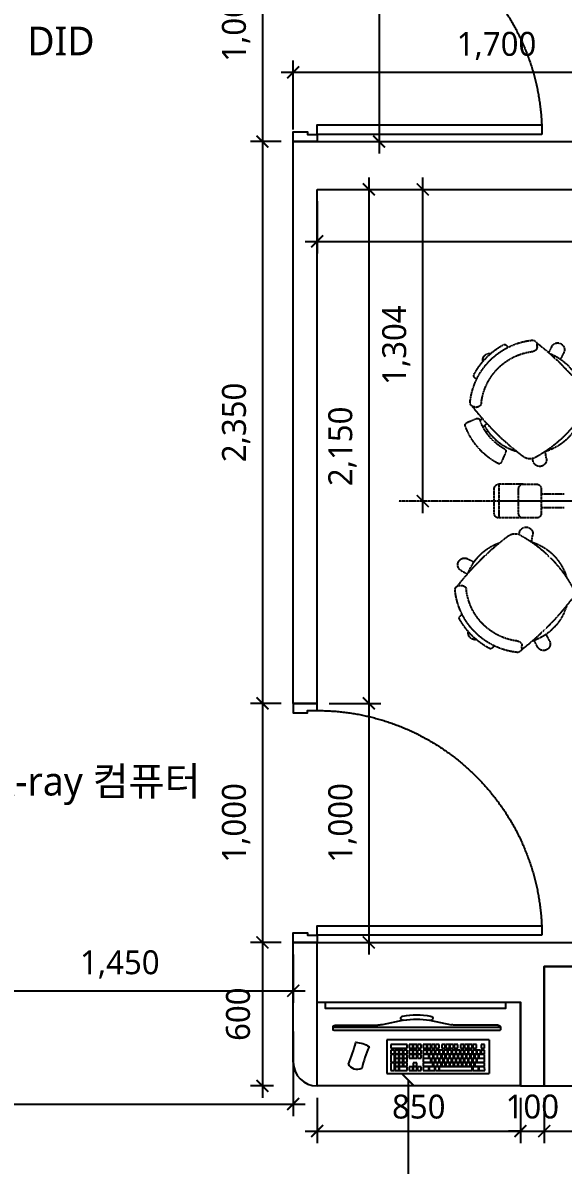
# Model space of a CAD drawing. Header units: metres. Extents: x 11578468 to 47831421, y -58341524 to -14256839.
# Drawn here: x 23883497 to 23885756, y -29115334 to -29110556 of the extents above; entities that cross this region are included whole.
import ezdxf

# ---------------------------------------------------------------- set-up
doc = ezdxf.new("R2010")
doc.units = ezdxf.units.M
doc.header["$LTSCALE"] = 50
doc.header["$MEASUREMENT"] = 0
doc.linetypes.add('CENTER2', pattern=[28.575, 19.05, -3.175, 3.175, -3.175])
doc.linetypes.add('CENTERX2', pattern=[4, 2.5, -0.5, 0.5, -0.5])
doc.layers.get('0').update_dxf_attribs({"linetype": 'CONTINUOUS'})
doc.layers.get('DEFPOINTS').update_dxf_attribs({"linetype": 'CONTINUOUS'})
for name, color, linetype in [('04_FUR', 6, 'CONTINUOUS'), ('TEX', 7, 'CONTINUOUS'), ('wall', 3, 'CONTINUOUS'), ('WIN', 4, 'CONTINUOUS'), ('家具', 251, 'CONTINUOUS'), ('가구', 6, 'CONTINUOUS')]:
    doc.layers.add(name, color=color, linetype=linetype)
doc.layers.add('wall2', color=3, linetype='CONTINUOUS', lineweight=25)
doc.styles.add('HY 울릉도 L', font='malgun.ttf')
doc.styles.add('JT1', font='malgun.ttf')
doc.dimstyles.new('사본 50', dxfattribs={"dimscale": 50, "dimtxt": 2, "dimasz": 1, "dimexe": 1, "dimexo": 1, "dimgap": 1, "dimtad": 1, "dimdec": 0, "dimrnd": 0.05, "dimdsep": 46, "dimlunit": 6, "dimtxsty": 'HY 울릉도 L', "dimblk": 'ARCHTICK', "dimcen": 2.5, "dimdle": 1, "dimclrd": 133, "dimclre": 133, "dimclrt": 30, "dimadec": 0, "dimazin": 0, "dimtfac": 1, "dimtdec": 0, "dimtix": 1, "dimtmove": 2, "dimatfit": 3, "dimldrblk": 'ARCHTICK', "dimfxl": 1, "dimlwd": -1, "dimlwe": -1, "dimarcsym": 0})

# ---------------------------------------------------------------- blocks, each defined once
blk = doc.blocks.new('rtyutut')
at = {"layer": '家具', "linetype": 'CENTERX2', "ltscale": 0.01}
for p, q in [((425839.5, -946739.3), (425851.3, -946762.1)), ((425901.3, -946730.7), (425900.9, -946740.2)), ((426021.3, -946742.2), (426030.4, -946733.1)), ((425789.2, -946765.2), (425803, -946792)), ((426153.5, -946876.7), (426162.7, -946867.5)), ((426162.6, -946992.1), (426153.2, -946992.5)), ((426138.8, -947049.1), (426129.6, -947040)), ((426139.9, -947045.9), (426131.2, -947041.5)), ((426152.5, -947040.6), (426195.9, -947059.2)), ((426114.5, -947096.5), (426106, -947092.2)), ((426126.3, -947076.7), (426111.5, -947061.9)), ((425861.5, -947208.2), (425866, -947178.4)), ((426031.6, -947180.5), (426050.3, -947223.9)), ((425917.4, -947216.8), (425918.8, -947207.6)), ((425958.7, -947314.9), (425902.1, -947314.9)), ((425958.7, -947314.9), (426060.6, -947314.9)), ((426060.6, -947314.9), (426060.6, -947456.3)), ((425787.6, -947357.3), (425883.3, -947357.3)), ((425883.3, -947333.8), (425883.3, -947437.5)), ((425977.6, -947437.5), (425977.6, -947333.8)), ((426079.5, -947437.5), (426079.5, -947333.8)), ((423552.1, -947385.6), (426478.9, -947385.6)), ((425502.3, -947385.6), (426059.5, -947385.6)), ((425787.6, -947413.9), (425883.3, -947413.9)), ((425902.1, -947456.3), (425958.7, -947456.3)), ((425958.7, -947456.3), (426060.6, -947456.3)), ((425975.5, -947525.2), (425974.3, -947518)), ((425923.3, -947556.9), (425918.5, -947527.1)), ((426190.8, -947627.1), (426164, -947640.9)), ((426216.7, -947677.4), (426191.5, -947690.4)), ((426225.3, -947739.1), (426215.9, -947738.8)), ((426213.9, -947859.2), (426222.9, -947868.2)), ((425848.4, -947969.5), (425862.2, -947942.7)), ((425898.7, -947995.4), (425912.5, -947968.6)), ((425964, -948000.5), (425963.6, -947991)), ((426079.4, -947991.4), (426088.5, -948000.6))]:
    blk.add_line(p, q, dxfattribs=at)
for centre, radius, start, end in [((426595.6, -947616.8), 1130.8, 127.7445, 142.8941), ((425814.4, -946752.3), 28.3, 27.2615, 207.2615), ((425919.7, -946741), 18.9, 177.6423, 263.5463), ((425920.1, -946731.5), 18.9, 83.6877, 177.6423), ((425890.1, -947003.3), 292.3, 6.3123, 83.6877), ((426037, -946739.8), 9.43, 60.8473, 135), ((425890.1, -947003.3), 311.2, 28.1765, 60.8473), ((425926.7, -946970.2), 216.9, 112.5807, 160.9176), ((425890.1, -947003.3), 245.2, 6.4537, 83.5463), ((426099.2, -946796), 28.3, 348.6803, 100.7954), ((426156, -946860.8), 9.43, 315, 28.1765), ((426173, -946720.4), 551, 208.7976, 241.2024), ((425276.5, -946297.7), 1130.8, 307.1059, 322.2555), ((426152.4, -946973.6), 18.9, 186.4537, 272.3577), ((426161.8, -946973.2), 18.9, 272.3577, 6.3123), ((425926.7, -946970.2), 216.9, 196.7213, 254.0843), ((426148.8, -947049.2), 9.43, 66.6889, 160.411), ((425926.7, -946970.2), 216.9, 285.5841, 332.6783), ((425926.7, -946970.2), 226.3, 298.812, 340.411), ((425926.7, -946970.2), 292.3, 297.8931, 339.79), ((426192.1, -947067.9), 9.43, 339.79, 66.6889), ((426040.3, -947176.7), 9.43, 118.812, 203.3111), ((425889.4, -947212.5), 28.3, 171.2615, 351.2615), ((425930.3, -947161.9), 47.1, 241.2024, 307.1059), ((426059, -947220.2), 9.43, 203.3111, 297.8931), ((425902.1, -947333.8), 18.9, 90, 180), ((425958.7, -947333.8), 18.9, 0, 90), ((426060.6, -947333.8), 18.9, 0, 90), ((425902.1, -947437.5), 18.9, 180, 270), ((425958.7, -947437.5), 18.9, 270, 0), ((426060.6, -947437.5), 18.9, 270, 0), ((425946.4, -947522.6), 28.3, 9.2615, 189.2615), ((425993, -947569.3), 47.1, 52.8941, 118.7976), ((426235.7, -948010.9), 551, 118.7976, 151.2024), ((425985.9, -947764.5), 216.9, 106.7213, 164.0843), ((425339.2, -948433.5), 1130.8, 37.7445, 52.8941), ((425985.9, -947764.5), 216.9, 21.0279, 70.9176), ((426203.8, -947652.2), 28.3, 297.2615, 117.2615), ((425952.7, -947727.9), 245.2, 276.4537, 353.5463), ((425952.7, -947727.9), 292.3, 276.3123, 353.6877), ((426215.1, -947757.6), 18.9, 87.6423, 173.5463), ((426224.5, -947758), 18.9, 353.6877, 87.6423), ((426658.3, -947114.4), 1130.8, 217.1059, 232.2555), ((425985.9, -947764.5), 216.9, 195.5841, 252.4806), ((425952.7, -947727.9), 311.2, 298.1765, 330.8473), ((426216.2, -947874.9), 9.43, 330.8473, 45), ((426160, -947937.1), 28.3, 258.6803, 10.7954), ((425873.6, -947982.5), 28.3, 152.7385, 332.7385), ((425982.4, -947990.3), 18.9, 96.4537, 182.3577), ((425982.8, -947999.7), 18.9, 182.3577, 276.3123), ((426095.2, -947993.9), 9.43, 225, 298.1765)]:
    blk.add_arc(centre, radius, start, end, dxfattribs=at)
blk = doc.blocks.new('_ArchTick')
at = {"color": 0, "linetype": 'ByBlock', "const_width": 0.15}
blk.add_lwpolyline([(-0.5, -0.5), (0.5, 0.5)], dxfattribs=at)
blk = doc.blocks.new('*D1513')
at = {"layer": 'DEFPOINTS', "color": 0, "ltscale": 10, "transparency": 16777216}
for p in [(23884727.7, -29111252.3), (23888027.7, -29111252.3), (23888027.7, -29111469.9)]:
    blk.add_point(p, dxfattribs=at)
at = {"layer": 'wall', "color": 133, "ltscale": 10, "transparency": 16777216}
for p, q in [((23884727.7, -29111302.3), (23884727.7, -29111519.9)), ((23888027.7, -29111302.3), (23888027.7, -29111519.9)), ((23884677.7, -29111469.9), (23888077.7, -29111469.9))]:
    blk.add_line(p, q, dxfattribs=at)
at = {"layer": 'wall', "color": 133, "ltscale": 10, "transparency": 16777216, "xscale": 50, "yscale": 50, "zscale": 50, "rotation": 180}
blk.add_blockref('_ArchTick', (23884727.7, -29111469.9), dxfattribs=at)
at = {"layer": 'wall', "color": 133, "ltscale": 10, "transparency": 16777216, "xscale": 50, "yscale": 50, "zscale": 50}
blk.add_blockref('_ArchTick', (23888027.7, -29111469.9), dxfattribs=at)
at = {"layer": 'wall', "color": 30, "ltscale": 10, "transparency": 16777216, "insert": (23886377.7, -29111359.8), "char_height": 100, "attachment_point": 5, "style": 'HY 울릉도 L'}
blk.add_mtext('3,300', dxfattribs=at)
blk = doc.blocks.new('*U631')
at = {"layer": 'WIN', "linetype": 'Continuous', "transparency": 33554687}
for points in [[(30, 1140), (30, 200), (70, 200), (70, 1140)], [(0, 200), (0, 100), (40, 100), (40, 160), (30, 160), (30, 200)], [(1000, 200), (1000, 100), (960, 100), (960, 160), (970, 160), (970, 200)]]:
    blk.add_lwpolyline(points, close=True, dxfattribs=at)
at = {"layer": 'WIN', "linetype": 'CENTER2', "ltscale": 20, "transparency": 33554687}
blk.add_arc((30, 200), 940, 0, 90, dxfattribs=at)
blk = doc.blocks.new('*D1516')
at = {"layer": 'DEFPOINTS', "color": 0, "ltscale": 10, "transparency": 16777216}
for p in [(23884727.7, -29107702.3), (23884727.7, -29111052.3), (23884986.8, -29111052.3)]:
    blk.add_point(p, dxfattribs=at)
at = {"layer": 'wall', "color": 133, "ltscale": 10, "transparency": 16777216}
for p, q in [((23884986.8, -29107652.3), (23884986.8, -29111102.3)), ((23884777.7, -29107702.3), (23885036.8, -29107702.3)), ((23884777.7, -29111052.3), (23885036.8, -29111052.3))]:
    blk.add_line(p, q, dxfattribs=at)
at = {"layer": 'wall', "color": 133, "ltscale": 10, "transparency": 16777216, "xscale": 50, "yscale": 50, "zscale": 50}
for p, rotation in [((23884986.8, -29107702.3), 90), ((23884986.8, -29111052.3), 270)]:
    blk.add_blockref('_ArchTick', p, dxfattribs=dict(at, rotation=rotation))
at = {"layer": 'wall', "color": 30, "ltscale": 10, "transparency": 16777216, "insert": (23884876.7, -29109377.3), "char_height": 100, "attachment_point": 5, "rotation": 90, "style": 'HY 울릉도 L'}
blk.add_mtext('3,350', dxfattribs=at)
blk = doc.blocks.new('*D1517')
at = {"layer": 'DEFPOINTS', "color": 0, "ltscale": 10, "transparency": 16777216}
for p in [(23884595.1, -29114402.3), (23884499.2, -29115002.3), (23884595.1, -29115002.3)]:
    blk.add_point(p, dxfattribs=at)
at = {"layer": 'wall', "color": 133, "ltscale": 10, "transparency": 16777216}
for p, q in [((23884499.2, -29114352.3), (23884499.2, -29115052.3)), ((23884545.1, -29114402.3), (23884449.2, -29114402.3)), ((23884545.1, -29115002.3), (23884449.2, -29115002.3))]:
    blk.add_line(p, q, dxfattribs=at)
at = {"layer": 'wall', "color": 133, "ltscale": 10, "transparency": 16777216, "xscale": 50, "yscale": 50, "zscale": 50}
for p, rotation in [((23884499.2, -29114402.3), 90), ((23884499.2, -29115002.3), 270)]:
    blk.add_blockref('_ArchTick', p, dxfattribs=dict(at, rotation=rotation))
at = {"layer": 'wall', "color": 30, "ltscale": 10, "transparency": 16777216, "insert": (23884397.5, -29114702.3), "char_height": 100, "attachment_point": 5, "rotation": 90, "style": 'HY 울릉도 L'}
blk.add_mtext('600', dxfattribs=at)
blk = doc.blocks.new('A$C6A105BC0')
for p, q in [((224.6, 104.4), (224.6, 246)), ((224.6, 246), (653.1, 246)), ((653.1, 104.4), (653.1, 246)), ((242.4, 233.2), (257.5, 233.2)), ((242.4, 200.8), (242.4, 233.2)), ((257.5, 200.8), (242.4, 200.8)), ((242.4, 198.6), (257.5, 198.6)), ((242.4, 166.1), (242.4, 198.6)), ((257.5, 233.2), (257.5, 200.8)), ((257.5, 198.6), (257.5, 166.1)), ((259.7, 218.1), (259.7, 233.2)), ((259.7, 233.2), (274.8, 233.2)), ((274.8, 218.1), (259.7, 218.1)), ((259.7, 200.8), (259.7, 215.9)), ((259.7, 215.9), (274.8, 215.9)), ((274.8, 200.8), (259.7, 200.8)), ((259.7, 198.6), (274.8, 198.6)), ((259.7, 183.4), (259.7, 198.6)), ((274.8, 233.2), (274.8, 218.1)), ((274.8, 215.9), (274.8, 200.8)), ((274.8, 198.6), (274.8, 183.4)), ((277, 233.2), (309.5, 233.2)), ((277, 218.1), (277, 233.2)), ((309.5, 218.1), (277, 218.1)), ((277, 215.9), (292.2, 215.9)), ((277, 200.8), (277, 215.9)), ((292.2, 200.8), (277, 200.8)), ((277, 198.6), (292.2, 198.6)), ((277, 183.4), (277, 198.6)), ((292.2, 215.9), (292.2, 200.8)), ((292.2, 198.6), (292.2, 183.4)), ((294.3, 215.9), (309.5, 215.9)), ((294.3, 200.8), (294.3, 215.9)), ((309.5, 200.8), (294.3, 200.8)), ((294.3, 198.6), (309.5, 198.6)), ((294.3, 183.4), (294.3, 198.6)), ((309.5, 233.2), (309.5, 218.1)), ((309.5, 215.9), (309.5, 200.8)), ((309.5, 198.6), (309.5, 183.4)), ((318.1, 233.2), (333.3, 233.2)), ((318.1, 218.1), (318.1, 233.2)), ((333.3, 218.1), (318.1, 218.1)), ((333.3, 233.2), (333.3, 218.1)), ((335.4, 218.1), (335.4, 233.2)), ((335.4, 233.2), (350.6, 233.2)), ((350.6, 218.1), (335.4, 218.1)), ((335.4, 215.9), (350.6, 215.9)), ((335.4, 200.8), (335.4, 215.9)), ((350.6, 200.8), (335.4, 200.8)), ((350.6, 233.2), (350.6, 218.1)), ((350.6, 215.9), (350.6, 200.8)), ((352.8, 233.2), (367.9, 233.2)), ((352.8, 218.1), (352.8, 233.2)), ((367.9, 218.1), (352.8, 218.1)), ((367.9, 233.2), (367.9, 218.1)), ((376.6, 233.2), (400.4, 233.2)), ((376.6, 218.1), (376.6, 233.2)), ((400.4, 218.1), (376.6, 218.1)), ((376.6, 215.9), (417.7, 215.9)), ((376.6, 200.8), (376.6, 215.9)), ((417.7, 200.8), (376.6, 200.8)), ((376.6, 198.6), (409, 198.6)), ((376.6, 183.4), (376.6, 198.6)), ((400.4, 233.2), (400.4, 218.1)), ((402.5, 233.2), (426.3, 233.2)), ((402.5, 218.1), (402.5, 233.2)), ((426.3, 218.1), (402.5, 218.1)), ((409, 198.6), (409, 183.4)), ((411.2, 198.6), (426.3, 198.6)), ((411.2, 183.4), (411.2, 198.6)), ((417.7, 215.9), (417.7, 200.8)), ((419.9, 215.9), (435, 215.9)), ((419.9, 200.8), (419.9, 215.9)), ((435, 200.8), (419.9, 200.8)), ((426.3, 233.2), (426.3, 218.1)), ((426.3, 198.6), (426.3, 183.4)), ((428.5, 233.2), (428.5, 218.1)), ((428.5, 233.2), (443.7, 233.2)), ((443.7, 218.1), (428.5, 218.1)), ((428.5, 198.6), (443.7, 198.6)), ((428.5, 183.4), (428.5, 198.6)), ((435, 200.8), (435, 215.9)), ((437.2, 215.9), (452.3, 215.9)), ((437.2, 215.9), (437.2, 200.8)), ((452.3, 200.8), (437.2, 200.8)), ((443.7, 233.2), (443.7, 218.1)), ((443.7, 198.6), (443.7, 183.4)), ((445.8, 233.2), (445.8, 218.1)), ((445.8, 233.2), (582.2, 233.2)), ((582.2, 218.1), (445.8, 218.1)), ((445.8, 198.6), (461, 198.6)), ((445.8, 183.4), (445.8, 198.6)), ((452.3, 215.9), (452.3, 200.8)), ((454.5, 200.8), (454.5, 215.9)), ((454.5, 215.9), (469.6, 215.9)), ((469.6, 200.8), (454.5, 200.8)), ((461, 198.6), (461, 183.4)), ((463.1, 183.4), (463.1, 198.6)), ((463.1, 198.6), (478.3, 198.6)), ((469.6, 215.9), (469.6, 200.8)), ((471.8, 200.8), (471.8, 215.9)), ((471.8, 215.9), (487, 215.9)), ((487, 200.8), (471.8, 200.8)), ((478.3, 198.6), (478.3, 183.4)), ((480.5, 198.6), (495.6, 198.6)), ((480.5, 183.4), (480.5, 198.6)), ((487, 215.9), (487, 200.8)), ((489.1, 215.9), (504.3, 215.9)), ((489.1, 200.8), (489.1, 215.9)), ((504.3, 200.8), (489.1, 200.8)), ((495.6, 198.6), (495.6, 183.4)), ((497.8, 198.6), (512.9, 198.6)), ((497.8, 183.4), (497.8, 198.6)), ((504.3, 215.9), (504.3, 200.8)), ((506.4, 215.9), (521.6, 215.9)), ((506.4, 200.8), (506.4, 215.9)), ((521.6, 200.8), (506.4, 200.8)), ((512.9, 198.6), (512.9, 183.4)), ((515.1, 198.6), (530.2, 198.6)), ((515.1, 183.4), (515.1, 198.6)), ((521.6, 215.9), (521.6, 200.8)), ((523.7, 215.9), (538.9, 215.9)), ((523.7, 200.8), (523.7, 215.9)), ((538.9, 200.8), (523.7, 200.8)), ((530.2, 198.6), (530.2, 183.4)), ((532.4, 198.6), (547.6, 198.6)), ((532.4, 183.4), (532.4, 198.6)), ((538.9, 215.9), (538.9, 200.8)), ((541.1, 215.9), (556.2, 215.9)), ((541.1, 200.8), (541.1, 215.9)), ((556.2, 200.8), (541.1, 200.8)), ((547.6, 198.6), (547.6, 183.4)), ((549.7, 183.4), (549.7, 198.6)), ((549.7, 198.6), (564.9, 198.6)), ((556.2, 215.9), (556.2, 200.8)), ((558.4, 215.9), (573.5, 215.9)), ((558.4, 200.8), (558.4, 215.9)), ((573.5, 200.8), (558.4, 200.8)), ((564.9, 198.6), (564.9, 183.4)), ((567, 198.6), (582.2, 198.6)), ((567, 183.4), (567, 198.6)), ((573.5, 215.9), (573.5, 200.8)), ((575.7, 215.9), (590.8, 215.9)), ((575.7, 200.8), (575.7, 215.9)), ((590.8, 200.8), (575.7, 200.8)), ((582.2, 233.2), (582.2, 218.1)), ((582.2, 198.6), (582.2, 183.4)), ((584.3, 233.2), (608.2, 233.2)), ((584.3, 218.1), (584.3, 233.2)), ((608.2, 218.1), (584.3, 218.1)), ((584.3, 198.6), (599.5, 198.6)), ((584.3, 183.4), (584.3, 198.6)), ((590.8, 215.9), (590.8, 200.8)), ((593, 215.9), (634.1, 215.9)), ((593, 200.8), (593, 215.9)), ((634.1, 200.8), (593, 200.8)), ((599.5, 198.6), (599.5, 183.4)), ((601.7, 198.6), (634.1, 198.6)), ((601.7, 183.4), (601.7, 198.6)), ((608.2, 233.2), (608.2, 218.1)), ((610.3, 233.2), (634.1, 233.2)), ((610.3, 218.1), (610.3, 233.2)), ((634.1, 218.1), (610.3, 218.1)), ((634.1, 233.2), (634.1, 218.1)), ((634.1, 215.9), (634.1, 200.8)), ((634.1, 198.6), (634.1, 183.4)), ((257.5, 166.1), (242.4, 166.1)), ((242.4, 164), (257.5, 164)), ((242.4, 148.8), (242.4, 164)), ((257.5, 148.8), (242.4, 148.8)), ((257.5, 164), (257.5, 148.8)), ((274.8, 183.4), (259.7, 183.4)), ((259.7, 181.3), (274.8, 181.3)), ((259.7, 166.1), (259.7, 181.3)), ((274.8, 166.1), (259.7, 166.1)), ((259.7, 148.8), (259.7, 164)), ((259.7, 164), (274.8, 164)), ((274.8, 148.8), (259.7, 148.8)), ((274.8, 181.3), (274.8, 166.1)), ((274.8, 164), (274.8, 148.8)), ((292.2, 183.4), (277, 183.4)), ((277, 181.3), (292.2, 181.3)), ((277, 166.1), (277, 181.3)), ((292.2, 166.1), (277, 166.1)), ((277, 164), (292.2, 164)), ((277, 148.8), (277, 164)), ((292.2, 148.8), (277, 148.8)), ((292.2, 181.3), (292.2, 166.1)), ((292.2, 164), (292.2, 148.8)), ((309.5, 183.4), (294.3, 183.4)), ((294.3, 181.3), (309.5, 181.3)), ((294.3, 166.1), (294.3, 181.3)), ((309.5, 166.1), (294.3, 166.1)), ((294.3, 148.8), (294.3, 164)), ((294.3, 164), (309.5, 164)), ((309.5, 148.8), (294.3, 148.8)), ((309.5, 181.3), (309.5, 166.1)), ((309.5, 164), (309.5, 148.8)), ((318.1, 181.3), (333.3, 181.3)), ((318.1, 166.1), (318.1, 181.3)), ((333.3, 166.1), (318.1, 166.1)), ((318.1, 164), (333.3, 164)), ((318.1, 148.8), (318.1, 164)), ((333.3, 148.8), (318.1, 148.8)), ((333.3, 181.3), (333.3, 166.1)), ((333.3, 164), (333.3, 148.8)), ((335.4, 181.3), (350.6, 181.3)), ((335.4, 166.1), (335.4, 181.3)), ((350.6, 166.1), (335.4, 166.1)), ((335.4, 148.8), (335.4, 164)), ((335.4, 164), (350.6, 164)), ((350.6, 148.8), (335.4, 148.8)), ((350.6, 181.3), (350.6, 166.1)), ((350.6, 164), (350.6, 148.8)), ((352.8, 181.3), (367.9, 181.3)), ((352.8, 166.1), (352.8, 181.3)), ((367.9, 166.1), (352.8, 166.1)), ((352.8, 148.8), (352.8, 164)), ((352.8, 164), (367.9, 164)), ((367.9, 148.8), (352.8, 148.8)), ((367.9, 181.3), (367.9, 166.1)), ((367.9, 164), (367.9, 148.8)), ((409, 183.4), (376.6, 183.4)), ((376.6, 181.3), (400.4, 181.3)), ((376.6, 166.1), (376.6, 181.3)), ((400.4, 166.1), (376.6, 166.1)), ((376.6, 164), (391.7, 164)), ((376.6, 148.8), (376.6, 164)), ((391.7, 148.8), (376.6, 148.8)), ((391.7, 164), (391.7, 148.8)), ((393.9, 148.8), (393.9, 164)), ((393.9, 164), (409, 164)), ((409, 148.8), (393.9, 148.8)), ((400.4, 181.3), (400.4, 166.1)), ((402.5, 181.3), (417.7, 181.3)), ((402.5, 166.1), (402.5, 181.3)), ((417.7, 166.1), (402.5, 166.1)), ((409, 164), (409, 148.8)), ((426.3, 183.4), (411.2, 183.4)), ((411.2, 148.8), (411.2, 164)), ((411.2, 164), (426.3, 164)), ((426.3, 148.8), (411.2, 148.8)), ((417.7, 166.1), (417.7, 181.3)), ((419.9, 181.3), (435, 181.3)), ((419.9, 166.1), (419.9, 181.3)), ((435, 166.1), (419.9, 166.1)), ((426.3, 164), (426.3, 148.8)), ((443.7, 183.4), (428.5, 183.4)), ((428.5, 148.8), (428.5, 164)), ((428.5, 164), (443.7, 164)), ((443.7, 148.8), (428.5, 148.8)), ((435, 166.1), (435, 181.3)), ((437.2, 181.3), (452.3, 181.3)), ((437.2, 181.3), (437.2, 166.1)), ((452.3, 166.1), (437.2, 166.1)), ((443.7, 164), (443.7, 148.8)), ((461, 183.4), (445.8, 183.4)), ((445.8, 148.8), (445.8, 164)), ((445.8, 164), (461, 164)), ((461, 148.8), (445.8, 148.8)), ((452.3, 181.3), (452.3, 166.1)), ((454.5, 181.3), (469.6, 181.3)), ((454.5, 166.1), (454.5, 181.3)), ((469.6, 166.1), (454.5, 166.1)), ((461, 164), (461, 148.8)), ((478.3, 183.4), (463.1, 183.4)), ((463.1, 148.8), (463.1, 164)), ((463.1, 164), (478.3, 164)), ((478.3, 148.8), (463.1, 148.8)), ((469.6, 181.3), (469.6, 166.1)), ((471.8, 166.1), (471.8, 181.3)), ((471.8, 181.3), (487, 181.3)), ((487, 166.1), (471.8, 166.1)), ((478.3, 164), (478.3, 148.8)), ((495.6, 183.4), (480.5, 183.4)), ((480.5, 164), (495.6, 164)), ((480.5, 148.8), (480.5, 164)), ((495.6, 148.8), (480.5, 148.8)), ((487, 181.3), (487, 166.1)), ((489.1, 166.1), (489.1, 181.3)), ((489.1, 181.3), (504.3, 181.3)), ((504.3, 166.1), (489.1, 166.1)), ((495.6, 164), (495.6, 148.8)), ((512.9, 183.4), (497.8, 183.4)), ((497.8, 148.8), (497.8, 164)), ((497.8, 164), (512.9, 164)), ((512.9, 148.8), (497.8, 148.8)), ((504.3, 181.3), (504.3, 166.1)), ((506.4, 166.1), (506.4, 181.3)), ((506.4, 181.3), (521.6, 181.3)), ((521.6, 166.1), (506.4, 166.1)), ((512.9, 164), (512.9, 148.8)), ((530.2, 183.4), (515.1, 183.4)), ((515.1, 164), (530.2, 164)), ((515.1, 148.8), (515.1, 164)), ((530.2, 148.8), (515.1, 148.8)), ((521.6, 181.3), (521.6, 166.1)), ((523.7, 181.3), (538.9, 181.3)), ((523.7, 166.1), (523.7, 181.3)), ((538.9, 166.1), (523.7, 166.1)), ((530.2, 164), (530.2, 148.8)), ((547.6, 183.4), (532.4, 183.4)), ((532.4, 148.8), (532.4, 164)), ((532.4, 164), (547.6, 164)), ((547.6, 148.8), (532.4, 148.8)), ((538.9, 181.3), (538.9, 166.1)), ((541.1, 181.3), (556.2, 181.3)), ((541.1, 166.1), (541.1, 181.3)), ((556.2, 166.1), (541.1, 166.1)), ((547.6, 164), (547.6, 148.8)), ((564.9, 183.4), (549.7, 183.4)), ((549.7, 148.8), (549.7, 164)), ((549.7, 164), (564.9, 164)), ((564.9, 148.8), (549.7, 148.8)), ((556.2, 181.3), (556.2, 166.1)), ((558.4, 181.3), (573.5, 181.3)), ((558.4, 166.1), (558.4, 181.3)), ((573.5, 166.1), (558.4, 166.1)), ((564.9, 164), (564.9, 148.8)), ((582.2, 183.4), (567, 183.4)), ((567, 164), (582.2, 164)), ((567, 148.8), (567, 164)), ((582.2, 148.8), (567, 148.8)), ((573.5, 181.3), (573.5, 166.1)), ((575.7, 181.3), (590.8, 181.3)), ((575.7, 166.1), (575.7, 181.3)), ((590.8, 166.1), (575.7, 166.1)), ((582.2, 164), (582.2, 148.8)), ((599.5, 183.4), (584.3, 183.4)), ((584.3, 148.8), (584.3, 164)), ((584.3, 164), (599.5, 164)), ((599.5, 148.8), (584.3, 148.8)), ((590.8, 181.3), (590.8, 166.1)), ((593, 181.3), (608.2, 181.3)), ((593, 166.1), (593, 181.3)), ((608.2, 166.1), (593, 166.1)), ((599.5, 164), (599.5, 148.8)), ((634.1, 183.4), (601.7, 183.4)), ((601.7, 148.8), (601.7, 164)), ((601.7, 164), (616.8, 164)), ((616.8, 148.8), (601.7, 148.8)), ((608.2, 181.3), (608.2, 166.1)), ((610.3, 181.3), (634.1, 181.3)), ((610.3, 166.1), (610.3, 181.3)), ((634.1, 166.1), (610.3, 166.1)), ((616.8, 164), (616.8, 148.8)), ((619, 164), (634.1, 164)), ((619, 148.8), (619, 164)), ((634.1, 148.8), (619, 148.8)), ((634.1, 181.3), (634.1, 166.1)), ((634.1, 164), (634.1, 148.8)), ((653.1, 104.4), (224.6, 104.4)), ((242.4, 140.2), (309.5, 140.2)), ((242.4, 125), (242.4, 140.2)), ((309.5, 125), (242.4, 125)), ((309.5, 140.2), (309.5, 125)), ((318.1, 140.2), (333.3, 140.2)), ((318.1, 125), (318.1, 140.2)), ((333.3, 125), (318.1, 125)), ((333.3, 140.2), (333.3, 125)), ((335.4, 125), (335.4, 140.2)), ((335.4, 140.2), (350.6, 140.2)), ((350.6, 125), (335.4, 125)), ((350.6, 140.2), (350.6, 125)), ((352.8, 140.2), (367.9, 140.2)), ((352.8, 125), (352.8, 140.2)), ((367.9, 125), (352.8, 125)), ((367.9, 140.2), (367.9, 125)), ((376.6, 140.2), (391.7, 140.2)), ((376.6, 125), (376.6, 140.2)), ((391.7, 125), (376.6, 125)), ((391.7, 140.2), (391.7, 125)), ((393.9, 140.2), (409, 140.2)), ((393.9, 125), (393.9, 140.2)), ((409, 125), (393.9, 125)), ((409, 140.2), (409, 125)), ((411.2, 140.2), (426.3, 140.2)), ((411.2, 125), (411.2, 140.2)), ((426.3, 125), (411.2, 125)), ((426.3, 140.2), (426.3, 125)), ((428.5, 140.2), (443.7, 140.2)), ((428.5, 125), (428.5, 140.2)), ((443.7, 125), (428.5, 125)), ((443.7, 140.2), (443.7, 125)), ((454.5, 140.2), (469.6, 140.2)), ((454.5, 125), (454.5, 140.2)), ((469.6, 125), (454.5, 125)), ((469.6, 140.2), (469.6, 125)), ((471.8, 125), (471.8, 140.2)), ((471.8, 140.2), (487, 140.2)), ((487, 125), (471.8, 125)), ((487, 140.2), (487, 125)), ((489.1, 140.2), (504.3, 140.2)), ((489.1, 125), (489.1, 140.2)), ((504.3, 125), (489.1, 125)), ((504.3, 140.2), (504.3, 125)), ((506.4, 140.2), (521.6, 140.2)), ((506.4, 125), (506.4, 140.2)), ((521.6, 125), (506.4, 125)), ((521.6, 140.2), (521.6, 125)), ((532.4, 125), (532.4, 140.2)), ((532.4, 140.2), (547.6, 140.2)), ((547.6, 125), (532.4, 125)), ((547.6, 140.2), (547.6, 125)), ((549.7, 140.2), (564.9, 140.2)), ((549.7, 125), (549.7, 140.2)), ((564.9, 125), (549.7, 125)), ((564.9, 140.2), (564.9, 125)), ((567, 140.2), (582.2, 140.2)), ((567, 125), (567, 140.2)), ((582.2, 125), (567, 125)), ((582.2, 140.2), (582.2, 125)), ((584.3, 140.2), (599.5, 140.2)), ((584.3, 125), (584.3, 140.2)), ((599.5, 125), (584.3, 125)), ((599.5, 140.2), (599.5, 125)), ((619, 140.2), (634.1, 140.2)), ((619, 125), (619, 140.2)), ((634.1, 125), (619, 125)), ((634.1, 140.2), (634.1, 125)), ((695.5, 66.4), (4.5, 66.4)), ((700, 52.9), (700, 61.9)), ((700, 52.9), (700, 52.9)), ((404.1, 23.5), (495.1, 42.1)), ((691, 43.9), (513.1, 43.9))]:
    blk.add_line(p, q)
blk.add_lwpolyline([(64.6, 206.6, -0.043661), (95.3, 115.1, 0.131652), (150.8, 133.8, -0.043661), (120, 225.3, 0.414214)], format="xyb", close=True)
blk.add_lwpolyline([(295.9, 23.5), (204.9, 42.1)])
for centre, radius, start, end in [((4.5, 61.9), 4.5, 90, 180), ((691, 52.9), 9, 270, 360), ((695.5, 61.9), 4.5, 360, 90), ((186.9, -46.1), 90, 78.4398, 90), ((292.3, 15), 9.2, 90, 270), ((350, 288), 288, 258.4398, 281.5601), ((350, 288), 270, 258.4398, 281.5601), ((407.7, 15), 9.2, 270, 90), ((513.1, -46.1), 90, 90, 101.5601)]:
    blk.add_arc(centre, radius, start, end)
at = {"layer": '家具', "color": 251, "true_color": 0x636466}
for p, q in [((0, 61.9), (0, 52.9)), ((700, 52.9), (0, 52.9)), ((0, 52.9), (0, 52.9)), ((9, 43.9), (186.9, 43.9))]:
    blk.add_line(p, q, dxfattribs=at)
blk.add_arc((9, 52.9), 9, 180, 270, dxfattribs=at)
blk = doc.blocks.new('*D1547')
at = {"layer": 'DEFPOINTS', "color": 0, "ltscale": 10, "transparency": 16777216}
for p in [(23884627.7, -29110052.3), (23884499.2, -29111052.3), (23884627.7, -29111052.3)]:
    blk.add_point(p, dxfattribs=at)
at = {"layer": 'wall', "color": 133, "ltscale": 10, "transparency": 16777216}
for p, q in [((23884499.2, -29110002.3), (23884499.2, -29111102.3)), ((23884577.7, -29110052.3), (23884449.2, -29110052.3)), ((23884577.7, -29111052.3), (23884449.2, -29111052.3))]:
    blk.add_line(p, q, dxfattribs=at)
at = {"layer": 'wall', "color": 133, "ltscale": 10, "transparency": 16777216, "xscale": 50, "yscale": 50, "zscale": 50}
for p, rotation in [((23884499.2, -29110052.3), 90), ((23884499.2, -29111052.3), 270)]:
    blk.add_blockref('_ArchTick', p, dxfattribs=dict(at, rotation=rotation))
at = {"layer": 'wall', "color": 30, "ltscale": 10, "transparency": 16777216, "insert": (23884388.8, -29110552.3), "char_height": 100, "attachment_point": 5, "rotation": 90, "style": 'HY 울릉도 L'}
blk.add_mtext('1,000', dxfattribs=at)
blk = doc.blocks.new('*D1548')
at = {"layer": 'DEFPOINTS', "color": 0, "ltscale": 10, "transparency": 16777216}
for p in [(23884627.7, -29111052.3), (23884499.2, -29113402.3), (23884627.7, -29113402.3)]:
    blk.add_point(p, dxfattribs=at)
at = {"layer": 'wall', "color": 133, "ltscale": 10, "transparency": 16777216}
for p, q in [((23884499.2, -29111002.3), (23884499.2, -29113452.3)), ((23884577.7, -29111052.3), (23884449.2, -29111052.3)), ((23884577.7, -29113402.3), (23884449.2, -29113402.3))]:
    blk.add_line(p, q, dxfattribs=at)
at = {"layer": 'wall', "color": 133, "ltscale": 10, "transparency": 16777216, "xscale": 50, "yscale": 50, "zscale": 50}
for p, rotation in [((23884499.2, -29111052.3), 90), ((23884499.2, -29113402.3), 270)]:
    blk.add_blockref('_ArchTick', p, dxfattribs=dict(at, rotation=rotation))
at = {"layer": 'wall', "color": 30, "ltscale": 10, "transparency": 16777216, "insert": (23884389.1, -29112227.3), "char_height": 100, "attachment_point": 5, "rotation": 90, "style": 'HY 울릉도 L'}
blk.add_mtext('2,350', dxfattribs=at)
blk = doc.blocks.new('*D1549')
at = {"layer": 'DEFPOINTS', "color": 0, "ltscale": 10, "transparency": 16777216}
for p in [(23884627.7, -29113402.3), (23884499.2, -29114402.3), (23884627.7, -29114402.3)]:
    blk.add_point(p, dxfattribs=at)
at = {"layer": 'wall', "color": 133, "ltscale": 10, "transparency": 16777216}
for p, q in [((23884499.2, -29113352.3), (23884499.2, -29114452.3)), ((23884577.7, -29113402.3), (23884449.2, -29113402.3)), ((23884577.7, -29114402.3), (23884449.2, -29114402.3))]:
    blk.add_line(p, q, dxfattribs=at)
at = {"layer": 'wall', "color": 133, "ltscale": 10, "transparency": 16777216, "xscale": 50, "yscale": 50, "zscale": 50}
for p, rotation in [((23884499.2, -29113402.3), 90), ((23884499.2, -29114402.3), 270)]:
    blk.add_blockref('_ArchTick', p, dxfattribs=dict(at, rotation=rotation))
at = {"layer": 'wall', "color": 30, "ltscale": 10, "transparency": 16777216, "insert": (23884388.8, -29113902.3), "char_height": 100, "attachment_point": 5, "rotation": 90, "style": 'HY 울릉도 L'}
blk.add_mtext('1,000', dxfattribs=at)
blk = doc.blocks.new('*D1550')
at = {"layer": 'DEFPOINTS', "color": 0, "ltscale": 10, "transparency": 16777216}
for p in [(23884727.7, -29115002.3), (23885577.7, -29115002.3), (23885577.7, -29115191.1)]:
    blk.add_point(p, dxfattribs=at)
at = {"layer": 'wall', "color": 133, "ltscale": 10, "transparency": 16777216}
for p, q in [((23884727.7, -29115052.3), (23884727.7, -29115241.1)), ((23885577.7, -29115052.3), (23885577.7, -29115241.1)), ((23884677.7, -29115191.1), (23885627.7, -29115191.1))]:
    blk.add_line(p, q, dxfattribs=at)
at = {"layer": 'wall', "color": 133, "ltscale": 10, "transparency": 16777216, "xscale": 50, "yscale": 50, "zscale": 50, "rotation": 180}
blk.add_blockref('_ArchTick', (23884727.7, -29115191.1), dxfattribs=at)
at = {"layer": 'wall', "color": 133, "ltscale": 10, "transparency": 16777216, "xscale": 50, "yscale": 50, "zscale": 50}
blk.add_blockref('_ArchTick', (23885577.7, -29115191.1), dxfattribs=at)
at = {"layer": 'wall', "color": 30, "ltscale": 10, "transparency": 16777216, "insert": (23885152.7, -29115089.5), "char_height": 100, "attachment_point": 5, "style": 'HY 울릉도 L'}
blk.add_mtext('850', dxfattribs=at)
blk = doc.blocks.new('*D1551')
at = {"layer": 'DEFPOINTS', "color": 0, "ltscale": 10, "transparency": 16777216}
for p in [(23885577.7, -29115002.3), (23885677.7, -29115002.3), (23885677.7, -29115191.1)]:
    blk.add_point(p, dxfattribs=at)
at = {"layer": 'wall', "color": 133, "ltscale": 10, "transparency": 16777216}
for p, q in [((23885577.7, -29115052.3), (23885577.7, -29115241.1)), ((23885677.7, -29115052.3), (23885677.7, -29115241.1)), ((23885577.7, -29115191.1), (23885527.7, -29115191.1)), ((23885577.7, -29115191.1), (23885677.7, -29115191.1)), ((23885677.7, -29115191.1), (23885727.7, -29115191.1))]:
    blk.add_line(p, q, dxfattribs=at)
at = {"layer": 'wall', "color": 133, "ltscale": 10, "transparency": 16777216, "xscale": 50, "yscale": 50, "zscale": 50}
blk.add_blockref('_ArchTick', (23885577.7, -29115191.1), dxfattribs=at)
at = {"layer": 'wall', "color": 133, "ltscale": 10, "transparency": 16777216, "xscale": 50, "yscale": 50, "zscale": 50, "rotation": 180}
blk.add_blockref('_ArchTick', (23885677.7, -29115191.1), dxfattribs=at)
at = {"layer": 'wall', "color": 30, "ltscale": 10, "transparency": 16777216, "insert": (23885627.7, -29115089.2), "char_height": 100, "attachment_point": 5, "style": 'HY 울릉도 L'}
blk.add_mtext('100', dxfattribs=at)
blk = doc.blocks.new('*D1552')
at = {"layer": 'DEFPOINTS', "color": 0, "ltscale": 10, "transparency": 16777216}
for p in [(23885677.7, -29115002.3), (23888027.7, -29115002.3), (23888027.7, -29115191.1)]:
    blk.add_point(p, dxfattribs=at)
at = {"layer": 'wall', "color": 133, "ltscale": 10, "transparency": 16777216}
for p, q in [((23885677.7, -29115052.3), (23885677.7, -29115241.1)), ((23888027.7, -29115052.3), (23888027.7, -29115241.1)), ((23885627.7, -29115191.1), (23888077.7, -29115191.1))]:
    blk.add_line(p, q, dxfattribs=at)
at = {"layer": 'wall', "color": 133, "ltscale": 10, "transparency": 16777216, "xscale": 50, "yscale": 50, "zscale": 50, "rotation": 180}
blk.add_blockref('_ArchTick', (23885677.7, -29115191.1), dxfattribs=at)
at = {"layer": 'wall', "color": 133, "ltscale": 10, "transparency": 16777216, "xscale": 50, "yscale": 50, "zscale": 50}
blk.add_blockref('_ArchTick', (23888027.7, -29115191.1), dxfattribs=at)
at = {"layer": 'wall', "color": 30, "ltscale": 10, "transparency": 16777216, "insert": (23886852.7, -29115081.1), "char_height": 100, "attachment_point": 5, "style": 'HY 울릉도 L'}
blk.add_mtext('2,350', dxfattribs=at)
blk = doc.blocks.new('*D1566')
at = {"layer": 'DEFPOINTS', "color": 0, "ltscale": 10, "transparency": 16777216}
for p in [(23884627.7, -29110763), (23886327.7, -29110902.3), (23884627.7, -29111052.3)]:
    blk.add_point(p, dxfattribs=at)
at = {"layer": 'wall', "color": 133, "ltscale": 10, "transparency": 16777216}
for p, q in [((23884627.7, -29111002.3), (23884627.7, -29110713)), ((23886327.7, -29110852.3), (23886327.7, -29110713)), ((23886377.7, -29110763), (23884577.7, -29110763))]:
    blk.add_line(p, q, dxfattribs=at)
at = {"layer": 'wall', "color": 133, "ltscale": 10, "transparency": 16777216, "xscale": 50, "yscale": 50, "zscale": 50, "rotation": 180}
blk.add_blockref('_ArchTick', (23884627.7, -29110763), dxfattribs=at)
at = {"layer": 'wall', "color": 133, "ltscale": 10, "transparency": 16777216, "xscale": 50, "yscale": 50, "zscale": 50}
blk.add_blockref('_ArchTick', (23886327.7, -29110763), dxfattribs=at)
at = {"layer": 'wall', "color": 30, "ltscale": 10, "transparency": 16777216, "insert": (23885477.7, -29110652.7), "char_height": 100, "attachment_point": 5, "style": 'HY 울릉도 L'}
blk.add_mtext('1,700', dxfattribs=at)
blk = doc.blocks.new('*D1567')
at = {"layer": 'DEFPOINTS', "color": 0, "ltscale": 10, "transparency": 16777216}
for p in [(23884727.7, -29111252.3), (23884727.7, -29113402.3), (23884943.8, -29113402.3)]:
    blk.add_point(p, dxfattribs=at)
at = {"layer": 'wall', "color": 133, "ltscale": 10, "transparency": 16777216}
for p, q in [((23884943.8, -29111202.3), (23884943.8, -29113452.3)), ((23884777.7, -29111252.3), (23884993.8, -29111252.3)), ((23884777.7, -29113402.3), (23884993.8, -29113402.3))]:
    blk.add_line(p, q, dxfattribs=at)
at = {"layer": 'wall', "color": 133, "ltscale": 10, "transparency": 16777216, "xscale": 50, "yscale": 50, "zscale": 50}
for p, rotation in [((23884943.8, -29111252.3), 90), ((23884943.8, -29113402.3), 270)]:
    blk.add_blockref('_ArchTick', p, dxfattribs=dict(at, rotation=rotation))
at = {"layer": 'wall', "color": 30, "ltscale": 10, "transparency": 16777216, "insert": (23884833.5, -29112327.3), "char_height": 100, "attachment_point": 5, "rotation": 90, "style": 'HY 울릉도 L'}
blk.add_mtext('2,150', dxfattribs=at)
blk = doc.blocks.new('*D1568')
at = {"layer": 'DEFPOINTS', "color": 0, "ltscale": 10, "transparency": 16777216}
for p in [(23884727.7, -29113402.3), (23884727.7, -29114402.3), (23884943.8, -29114402.3)]:
    blk.add_point(p, dxfattribs=at)
at = {"layer": 'wall', "color": 133, "ltscale": 10, "transparency": 16777216}
for p, q in [((23884943.8, -29113352.3), (23884943.8, -29114452.3)), ((23884777.7, -29113402.3), (23884993.8, -29113402.3)), ((23884777.7, -29114402.3), (23884993.8, -29114402.3))]:
    blk.add_line(p, q, dxfattribs=at)
at = {"layer": 'wall', "color": 133, "ltscale": 10, "transparency": 16777216, "xscale": 50, "yscale": 50, "zscale": 50}
for p, rotation in [((23884943.8, -29113402.3), 90), ((23884943.8, -29114402.3), 270)]:
    blk.add_blockref('_ArchTick', p, dxfattribs=dict(at, rotation=rotation))
at = {"layer": 'wall', "color": 30, "ltscale": 10, "transparency": 16777216, "insert": (23884833.5, -29113902.3), "char_height": 100, "attachment_point": 5, "rotation": 90, "style": 'HY 울릉도 L'}
blk.add_mtext('1,000', dxfattribs=at)
blk = doc.blocks.new('*D1570')
at = {"layer": 'DEFPOINTS', "color": 0, "ltscale": 10, "transparency": 16777216}
for p in [(23883177.7, -29114412.3), (23884627.7, -29114402.3), (23884627.7, -29114604.5)]:
    blk.add_point(p, dxfattribs=at)
at = {"layer": 'wall', "color": 133, "ltscale": 10, "transparency": 16777216}
for p, q in [((23884627.7, -29114452.3), (23884627.7, -29114654.5)), ((23883177.7, -29114462.3), (23883177.7, -29114654.5)), ((23883127.7, -29114604.5), (23884677.7, -29114604.5))]:
    blk.add_line(p, q, dxfattribs=at)
at = {"layer": 'wall', "color": 133, "ltscale": 10, "transparency": 16777216, "xscale": 50, "yscale": 50, "zscale": 50, "rotation": 180}
blk.add_blockref('_ArchTick', (23883177.7, -29114604.5), dxfattribs=at)
at = {"layer": 'wall', "color": 133, "ltscale": 10, "transparency": 16777216, "xscale": 50, "yscale": 50, "zscale": 50}
blk.add_blockref('_ArchTick', (23884627.7, -29114604.5), dxfattribs=at)
at = {"layer": 'wall', "color": 30, "ltscale": 10, "transparency": 16777216, "insert": (23883902.7, -29114494.2), "char_height": 100, "attachment_point": 5, "style": 'HY 울릉도 L'}
blk.add_mtext('1,450', dxfattribs=at)
blk = doc.blocks.new('*D1594')
at = {"layer": 'DEFPOINTS', "color": 0, "ltscale": 10, "transparency": 16777216}
for p in [(23885169.3, -29111252.3), (23885169.3, -29111252.3), (23885169.3, -29112556)]:
    blk.add_point(p, dxfattribs=at)
at = {"layer": 'wall', "color": 133, "ltscale": 10, "transparency": 16777216}
for p, q in [((23885169.3, -29112606), (23885169.3, -29111202.3)), ((23885219.3, -29111252.3), (23885219.3, -29111252.3)), ((23885219.3, -29112556), (23885219.3, -29112556))]:
    blk.add_line(p, q, dxfattribs=at)
at = {"layer": 'wall', "color": 133, "ltscale": 10, "transparency": 16777216, "xscale": 50, "yscale": 50, "zscale": 50}
for p, rotation in [((23885169.3, -29111252.3), 90), ((23885169.3, -29112556), 270)]:
    blk.add_blockref('_ArchTick', p, dxfattribs=dict(at, rotation=rotation))
at = {"layer": 'wall', "color": 30, "ltscale": 10, "transparency": 16777216, "insert": (23885059, -29111904.1), "char_height": 100, "attachment_point": 5, "rotation": 90, "style": 'HY 울릉도 L'}
blk.add_mtext('1,304', dxfattribs=at)
blk = doc.blocks.new('*D1639')
at = {"layer": 'DEFPOINTS', "color": 0, "ltscale": 10, "transparency": 16777216}
for p in [(23884627.7, -29114724.1), (23884627.7, -29115078.2), (23878130.2, -29115151.7)]:
    blk.add_point(p, dxfattribs=at)
at = {"layer": 'wall', "color": 133, "ltscale": 10, "transparency": 16777216}
for p, q in [((23884627.7, -29114774.1), (23884627.7, -29115128.2)), ((23878130.2, -29115101.7), (23878130.2, -29115028.2)), ((23878080.2, -29115078.2), (23884677.7, -29115078.2))]:
    blk.add_line(p, q, dxfattribs=at)
at = {"layer": 'wall', "color": 133, "ltscale": 10, "transparency": 16777216, "xscale": 50, "yscale": 50, "zscale": 50, "rotation": 180}
blk.add_blockref('_ArchTick', (23878130.2, -29115078.2), dxfattribs=at)
at = {"layer": 'wall', "color": 133, "ltscale": 10, "transparency": 16777216, "xscale": 50, "yscale": 50, "zscale": 50}
blk.add_blockref('_ArchTick', (23884627.7, -29115078.2), dxfattribs=at)
at = {"layer": 'wall', "color": 30, "ltscale": 10, "transparency": 16777216, "insert": (23881379, -29114968.2), "char_height": 100, "attachment_point": 5, "style": 'HY 울릉도 L'}
blk.add_mtext('6,497', dxfattribs=at)

msp = doc.modelspace()

# ---------------------------------------------------------------- linework, layer by layer
at = {"layer": '04_FUR'}
for points in [[(23885677.7, -29115002.3), (23888027.7, -29115002.3), (23888027.7, -29114502.3), (23885677.7, -29114502.3)], [(23884727.7, -29114652.3), (23885577.7, -29114652.3), (23885577.7, -29115002.3), (23884727.7, -29115002.3)]]:
    msp.add_lwpolyline(points, close=True, dxfattribs=at)
at = {"layer": 'wall', "ltscale": 10}
msp.add_line((23885577.7, -29115002.3), (23885677.7, -29115002.3), dxfattribs=at)
msp.add_arc((23884727.8, -29114902.1), 100.1, 180.1939, 269.9197, dxfattribs=at)
at = {"layer": 'wall2'}
for p, q in [((23884627.7, -29111052.3), (23886327.7, -29111052.3)), ((23884627.7, -29113402.3), (23884627.7, -29111052.3)), ((23884727.7, -29111252.3), (23886327.7, -29111252.3)), ((23884727.7, -29113402.3), (23884727.7, -29111252.3)), ((23884627.7, -29113402.3), (23884727.7, -29113402.3)), ((23884627.7, -29114402.3), (23888027.7, -29114402.3)), ((23884627.7, -29114902.5), (23884627.7, -29114402.3)), ((23884727.7, -29114902.5), (23884727.7, -29114402.3)), ((23885677.7, -29114502.3), (23888027.7, -29114502.3)), ((23885677.7, -29115002.3), (23885677.7, -29114502.3)), ((23884727.7, -29114652.3), (23885577.7, -29114652.3)), ((23884727.7, -29115002.3), (23884727.7, -29114652.3)), ((23885577.7, -29115002.3), (23885577.7, -29114652.3))]:
    msp.add_line(p, q, dxfattribs=at)
at = {"layer": '가구', "ltscale": 10}
msp.add_lwpolyline([(23885515.6, -29114652.3), (23885515.6, -29114678.1), (23884762.2, -29114678.1), (23884762.2, -29114652.3)], close=True, dxfattribs=at)

# ---------------------------------------------------------------- block references
at = {"layer": 'WIN', "linetype": 'Continuous', "xscale": -1, "rotation": 270}
for p in [(23884527.7, -29111052.3), (23884527.7, -29114402.3)]:
    msp.add_blockref('*U631', p, dxfattribs=at)
at = {"layer": '家具', "color": 251, "true_color": 0x636466, "xscale": -1}
for name, p, rotation in [('rtyutut', (24311718.8, -28165247.3), 359.9896673978132), ('A$C6A105BC0', (23884794.2, -29114704.5), 180.0014283096149)]:
    msp.add_blockref(name, p, dxfattribs=dict(at, rotation=rotation))

# ---------------------------------------------------------------- texts
at = {"layer": 'TEX', "style": 'JT1'}
for s, p in [('DID', (23883516.1, -29110691.8)), ('x-ray 컴퓨터', (23883383.2, -29113787.6))]:
    msp.add_text(s, height=120, dxfattribs=at).set_placement(p)

# ---------------------------------------------------------------- dimensions: what is measured, and where the dimension line sits
at = {"layer": 'wall', "ltscale": 10}
for base, p1, p2, picture, middle in [((23884986.8, -29111052.3), (23884727.7, -29107702.3), (23884727.7, -29111052.3), '*D1516', (23884876.7, -29109377.3)), ((23884499.2, -29111052.3), (23884627.7, -29110052.3), (23884627.7, -29111052.3), '*D1547', (23884388.8, -29110552.3)), ((23884499.2, -29113402.3), (23884627.7, -29111052.3), (23884627.7, -29113402.3), '*D1548', (23884389.1, -29112227.3)), ((23884943.8, -29113402.3), (23884727.7, -29111252.3), (23884727.7, -29113402.3), '*D1567', (23884833.5, -29112327.3)), ((23885169.3, -29111252.3), (23885169.3, -29112556), (23885169.3, -29111252.3), '*D1594', (23885059, -29111904.1)), ((23884499.2, -29114402.3), (23884627.7, -29113402.3), (23884627.7, -29114402.3), '*D1549', (23884388.8, -29113902.3)), ((23884943.8, -29114402.3), (23884727.7, -29113402.3), (23884727.7, -29114402.3), '*D1568', (23884833.5, -29113902.3)), ((23884499.2, -29115002.3), (23884595.1, -29114402.3), (23884595.1, -29115002.3), '*D1517', (23884397.5, -29114702.3))]:
    dim = msp.add_linear_dim(base=base, p1=p1, p2=p2, angle=90, dimstyle='사본 50', dxfattribs=at)
    dim.commit()
    dim.dimension.update_dxf_attribs({"geometry": picture, "text_midpoint": middle})
for base, p1, p2, picture, middle in [((23884627.7, -29110763), (23886327.7, -29110902.3), (23884627.7, -29111052.3), '*D1566', (23885477.7, -29110652.7)), ((23888027.7, -29111469.9), (23884727.7, -29111252.3), (23888027.7, -29111252.3), '*D1513', (23886377.7, -29111359.8)), ((23884627.7, -29114604.5), (23883177.7, -29114412.3), (23884627.7, -29114402.3), '*D1570', (23883902.7, -29114494.2)), ((23884627.696, -29115078.2358), (23878130.2438, -29115151.7123), (23884627.696, -29114724.067), '*D1639', (23881378.9699, -29114968.1814)), ((23885577.7, -29115191.1), (23884727.7, -29115002.3), (23885577.7, -29115002.3), '*D1550', (23885152.7, -29115089.5)), ((23885677.7, -29115191.1), (23885577.7, -29115002.3), (23885677.7, -29115002.3), '*D1551', (23885627.7, -29115089.2)), ((23888027.7, -29115191.1), (23885677.7, -29115002.3), (23888027.7, -29115002.3), '*D1552', (23886852.7, -29115081.1))]:
    dim = msp.add_linear_dim(base=base, p1=p1, p2=p2, dimstyle='사본 50', dxfattribs=at)
    dim.commit()
    dim.dimension.update_dxf_attribs({"geometry": picture, "text_midpoint": middle})

# ---------------------------------------------------------------- leaders
msp.add_leader([(23885107.9, -29114976.8), (23885107.9, -29115510.4), (23885397.3, -29115510.4)], dimstyle='사본 50', override={"dimgap": 1, "dimtad": 0}, dxfattribs=at)

doc.saveas('drawing.dxf')
